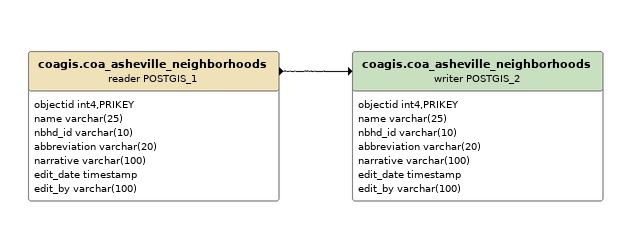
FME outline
coagis.coa_asheville_neighborhoods (reader POSTGIS_1)
    attributes: objectid int4,PRIKEY, name varchar(25), nbhd_id varchar(10), abbreviation varchar(20), narrative varchar(100), edit_date timestamp, edit_by varchar(100)
    -> coagis.coa_asheville_neighborhoods (writer POSTGIS_2)
coagis.coa_asheville_neighborhoods (writer POSTGIS_2)
    attributes: objectid int4,PRIKEY, name varchar(25), nbhd_id varchar(10), abbreviation varchar(20), narrative varchar(100), edit_date timestamp, edit_by varchar(100)
